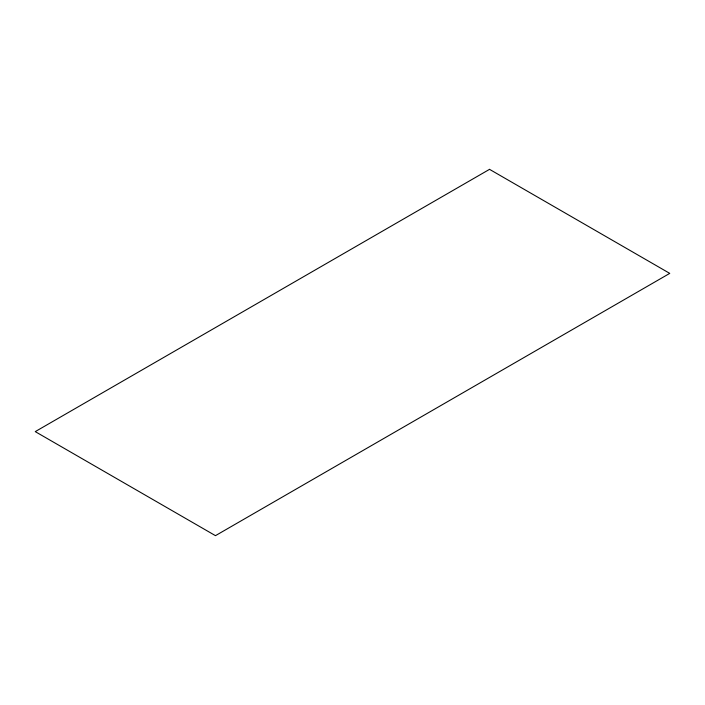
<?xml version="1.0" encoding="UTF-8"?>
<svg xmlns="http://www.w3.org/2000/svg" width="705" height="705" viewBox="0 0 705 705"><rect width="100%" height="100%" fill="white"/><g stroke="black" fill="none" stroke-linecap="round" stroke-linejoin="round"><path stroke-width="1.06" d="M489.534 169.341L35.25 431.619L215.466 535.659L669.75 273.381L489.534 169.341"/></g></svg>
